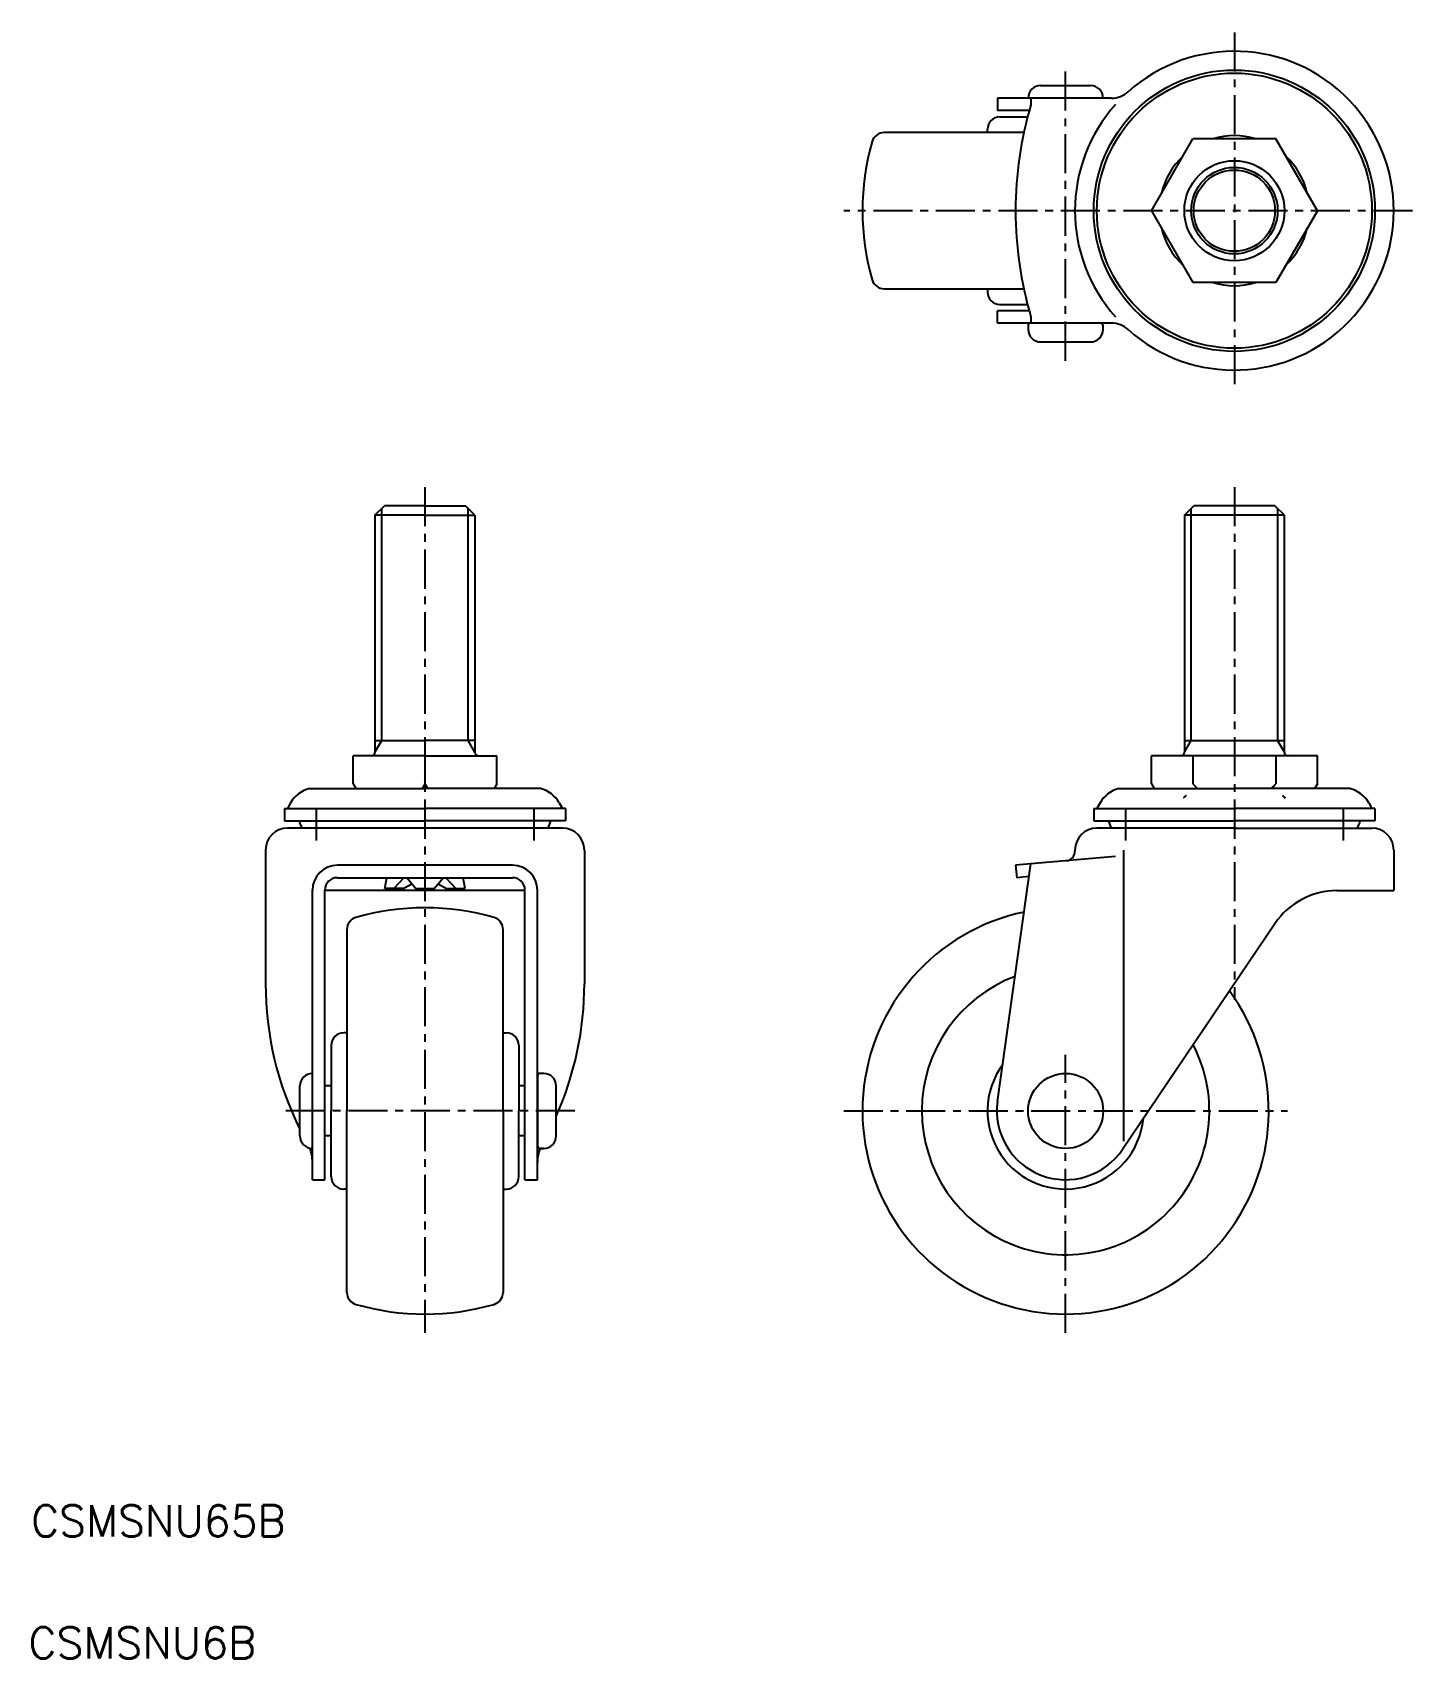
# Model space of a CAD drawing. Extents: x -5 to 216, y -9 to 252.
import ezdxf

# ---------------------------------------------------------------- set-up
doc = ezdxf.new("R2010")
doc.units = 0
doc.header["$LTSCALE"] = 5
doc.linetypes.add('CENTER', pattern=[2, 1.25, -0.25, 0.25, -0.25])
doc.layers.get('0').update_dxf_attribs({"linetype": 'CONTINUOUS'})
doc.layers.add('CENTER', color=1, linetype='CENTER')
doc.styles.get("Standard").update_dxf_attribs({"font": 'txt.shx'})

msp = doc.modelspace()

# ---------------------------------------------------------------- linework, layer by layer
at = {"color": 7, "linetype": 'CONTINUOUS'}
for p, q in [((156.432944, 243.015239), (164.432944, 243.015239)), ((149.539995, 241.015239), (149.539995, 239.015239)), ((167.7797, 241.015239), (149.539995, 241.015239)), ((154.879422, 241.015239), (154.879422, 239.973778)), ((154.605615, 239.015239), (149.539995, 239.015239)), ((149.932944, 238.015239), (154.338194, 238.015239)), ((153.749471, 235.515239), (131.412402, 235.515239)), ((147.932944, 235.515239), (147.932944, 236.015239)), ((147.932944, 235.515239), (147.932944, 236.015239)), ((174.153888, 223.015239), (180.793416, 234.515239)), ((194.072472, 234.515239), (180.793416, 234.515239)), ((200.712, 223.015239), (194.072472, 234.515239)), ((174.153888, 223.015239), (180.793416, 211.515239)), ((200.712, 223.015239), (194.072472, 211.515239)), ((194.072472, 211.515239), (180.793416, 211.515239)), ((131.412402, 210.515239), (153.749471, 210.515239)), ((147.932944, 210.515239), (147.932944, 210.015239)), ((154.605615, 207.015239), (149.539995, 207.015239)), ((149.539995, 205.015239), (149.539995, 207.015239)), ((149.932944, 208.015239), (154.338194, 208.015239)), ((154.879422, 206.056699), (154.879422, 205.015239)), ((167.7797, 205.015239), (149.539995, 205.015239)), ((154.432944, 204.615239), (154.432944, 204.015239)), ((166.032944, 205.015239), (154.832944, 205.015239)), ((166.432944, 204.015239), (166.432944, 204.615239)), ((156.432944, 202.015239), (164.432944, 202.015239)), ((49.932944, 174.299715), (51.432944, 175.799715)), ((57.932944, 174.299715), (49.932944, 174.299715)), ((49.932944, 174.299715), (49.932944, 136.399715)), ((57.932944, 175.799715), (51.432944, 175.799715)), ((57.932944, 175.799715), (64.432944, 175.799715)), ((57.932944, 174.299715), (65.932944, 174.299715)), ((65.932944, 174.299715), (64.432944, 175.799715)), ((65.932944, 174.299715), (65.932944, 136.399715)), ((179.432944, 174.299715), (180.932944, 175.799715)), ((195.432944, 174.299715), (179.432944, 174.299715)), ((179.432944, 174.299715), (179.432944, 136.399715)), ((193.932944, 175.799715), (180.932944, 175.799715)), ((195.432944, 174.299715), (193.932944, 175.799715)), ((195.432944, 136.399715), (195.432944, 174.299715)), ((49.932944, 138.27466), (57.932944, 138.27466)), ((65.932944, 138.27466), (57.932944, 138.27466)), ((179.432944, 138.27466), (195.432944, 138.27466)), ((46.432944, 131.347157), (46.432944, 135.799715)), ((57.932944, 135.799715), (46.432944, 135.799715)), ((57.932944, 135.799715), (57.932944, 131.347157)), ((57.932944, 135.799715), (69.432944, 135.799715)), ((69.432944, 131.347157), (69.432944, 135.799715)), ((174.153888, 131.347157), (174.153888, 135.799715)), ((200.712, 135.799715), (174.153888, 135.799715)), ((180.793416, 135.799715), (180.793416, 131.347157)), ((194.072472, 135.799715), (194.072472, 131.347157)), ((200.712, 131.347157), (200.712, 135.799715)), ((39.432944, 130.599715), (57.932944, 130.599715)), ((46.432944, 131.347157), (46.864479, 130.599715)), ((57.932944, 131.347157), (57.501409, 130.599715)), ((57.932944, 131.347157), (58.364479, 130.599715)), ((76.432944, 130.599715), (57.932944, 130.599715)), ((69.432944, 131.347157), (69.001409, 130.599715)), ((168.932944, 130.599715), (187.432944, 130.599715)), ((174.153888, 131.347157), (174.585423, 130.599715)), ((205.932944, 130.599715), (187.432944, 130.599715)), ((200.712, 131.347157), (200.280465, 130.599715)), ((36.442665, 128.282579), (35.932944, 127.399715)), ((79.423223, 128.282579), (79.932944, 127.399715)), ((165.942665, 128.282579), (165.432944, 127.399715)), ((208.923223, 128.282579), (209.432944, 127.399715)), ((35.432944, 127.399715), (35.432944, 125.399715)), ((35.432944, 127.399715), (57.932944, 127.399715)), ((35.432944, 125.399715), (57.932944, 125.399715)), ((80.432944, 127.399715), (57.932944, 127.399715)), ((80.432944, 125.399715), (57.932944, 125.399715)), ((80.432944, 127.399715), (80.432944, 125.399715)), ((164.932944, 127.399715), (164.932944, 125.399715)), ((164.932944, 127.399715), (187.432944, 127.399715)), ((164.932944, 125.399715), (187.432944, 125.399715)), ((209.932944, 127.399715), (187.432944, 127.399715)), ((209.932944, 125.399715), (187.432944, 125.399715)), ((209.932944, 127.399715), (209.932944, 125.399715)), ((79.932944, 124.243465), (35.932944, 124.243465)), ((187.432944, 124.243465), (165.432944, 124.243465)), ((187.432944, 124.243465), (209.432944, 124.243465)), ((32.432944, 120.743465), (32.432944, 99.361403)), ((83.432944, 120.743465), (83.432944, 99.361403)), ((168.426366, 119.711566), (152.432944, 118.312323)), ((161.932944, 120.743465), (161.932944, 120.517962)), ((169.674566, 120.743465), (169.674566, 74.175069)), ((212.932944, 120.743465), (212.932944, 114.243465)), ((71.932944, 118.312323), (43.932944, 118.312323)), ((149.539995, 80.53437), (154.879422, 118.526362)), ((152.432944, 118.312323), (152.607256, 116.319934)), ((43.932944, 116.319934), (71.932944, 116.319934)), ((51.486046, 114.574715), (51.816555, 116.319934)), ((54.468843, 114.574715), (51.486046, 114.574715)), ((54.574755, 116.319934), (52.977444, 114.574715)), ((54.468843, 114.574715), (55.809376, 115.348673)), ((56.441546, 114.574715), (55.01605, 116.319934)), ((56.441546, 114.574715), (59.424343, 114.574715)), ((59.424343, 114.574715), (60.849838, 116.319934)), ((60.056512, 115.348673), (61.397046, 114.574715)), ((61.291133, 116.319934), (62.888444, 114.574715)), ((61.397046, 114.574715), (64.379843, 114.574715)), ((64.379843, 114.574715), (64.049334, 116.319934)), ((154.593754, 116.49373), (152.607256, 116.319934)), ((39.932944, 68.003465), (39.932944, 114.312323)), ((41.932944, 68.003465), (41.932944, 114.319934)), ((73.932944, 114.243465), (41.932944, 114.243465)), ((73.932944, 68.003465), (73.932944, 114.319934)), ((75.932944, 68.003465), (75.932944, 114.312323)), ((203.851535, 114.243465), (212.932944, 114.243465)), ((45.432944, 108.024008), (45.432944, 79.003465)), ((70.432944, 79.003465), (70.432944, 108.024008)), ((193.903084, 108.95378), (169.552357, 72.852344)), ((45.432944, 91.503465), (44.932944, 91.503465)), ((70.432944, 91.503465), (70.932944, 91.503465)), ((70.432944, 91.503465), (70.932944, 91.503465)), ((42.932944, 89.503465), (42.932944, 79.003465)), ((72.932944, 89.503465), (72.932944, 79.003465)), ((75.932944, 84.603465), (75.932944, 73.403465)), ((76.932944, 85.003465), (76.332944, 85.003465)), ((37.932944, 75.003465), (37.932944, 83.003465)), ((42.932944, 83.003465), (41.932944, 83.003465)), ((73.932944, 83.003465), (72.932944, 83.003465)), ((78.932944, 75.003465), (78.932944, 83.003465)), ((42.932944, 68.503465), (42.932944, 79.003465)), ((45.432944, 49.982923), (45.432944, 79.003465)), ((70.432944, 79.003465), (70.432944, 49.982923)), ((72.932944, 68.503465), (72.932944, 79.003465)), ((42.932944, 75.003465), (41.932944, 75.003465)), ((73.932944, 75.003465), (72.932944, 75.003465)), ((76.932944, 73.003465), (76.332944, 73.003465)), ((76.332944, 73.003465), (76.932944, 73.003465)), ((39.932944, 68.003465), (41.932944, 68.003465)), ((73.932944, 68.003465), (75.932944, 68.003465)), ((45.432944, 66.503465), (44.932944, 66.503465)), ((70.432944, 66.503465), (70.932944, 66.503465)), ((70.432944, 66.503465), (70.932944, 66.503465))]:
    msp.add_line(p, q, dxfattribs=at)
at = {"color": 3, "linetype": 'CONTINUOUS'}
for p, q in [((51.015444, 138.27466), (51.015444, 175.382215)), ((64.850444, 138.27466), (64.850444, 175.382215)), ((180.515444, 138.27466), (180.515444, 175.382215)), ((194.350444, 175.382215), (194.350444, 138.27466)), ((49.932944, 136.399715), (51.015444, 138.27466)), ((65.932944, 136.399715), (64.850444, 138.27466)), ((179.432944, 136.399715), (180.515444, 138.27466)), ((195.432944, 136.399715), (194.350444, 138.27466))]:
    msp.add_line(p, q, dxfattribs=at)
at = {"color": 7, "linetype": 'CONTINUOUS'}
for points in [[(179.687, 129.477, 0), (179.684, 129.473, 0), (179.681, 129.47, 0), (179.678, 129.467, 0), (179.675, 129.463, 0), (179.672, 129.46, 0), (179.669, 129.457, 0), (179.667, 129.453, 0), (179.664, 129.45, 0), (179.661, 129.446, 0), (179.658, 129.443, 0), (179.655, 129.44, 0), (179.652, 129.436, 0), (179.649, 129.433, 0), (179.646, 129.43, 0), (179.644, 129.426, 0), (179.641, 129.423, 0), (179.638, 129.42, 0), (179.635, 129.416, 0), (179.632, 129.413, 0), (179.629, 129.41, 0), (179.626, 129.407, 0), (179.623, 129.403, 0), (179.62, 129.4, 0), (179.618, 129.397, 0), (179.615, 129.393, 0), (179.612, 129.39, 0), (179.609, 129.387, 0), (179.606, 129.384, 0), (179.603, 129.38, 0), (179.6, 129.377, 0), (179.597, 129.374, 0), (179.594, 129.371, 0), (179.591, 129.367, 0), (179.589, 129.364, 0), (179.586, 129.361, 0), (179.583, 129.358, 0), (179.58, 129.354, 0), (179.577, 129.351, 0), (179.574, 129.348, 0), (179.571, 129.345, 0), (179.568, 129.341, 0), (179.565, 129.338, 0), (179.562, 129.335, 0), (179.559, 129.332, 0), (179.556, 129.329, 0), (179.554, 129.325, 0), (179.551, 129.322, 0), (179.548, 129.319, 0), (179.545, 129.316, 0), (179.542, 129.313, 0), (179.539, 129.31, 0), (179.536, 129.306, 0), (179.533, 129.303, 0), (179.53, 129.3, 0), (179.527, 129.297, 0), (179.524, 129.294, 0), (179.521, 129.291, 0), (179.518, 129.288, 0), (179.515, 129.284, 0), (179.512, 129.281, 0), (179.51, 129.278, 0), (179.507, 129.275, 0), (179.504, 129.272, 0), (179.501, 129.269, 0), (179.498, 129.266, 0), (179.495, 129.263, 0), (179.492, 129.26, 0), (179.489, 129.256, 0), (179.486, 129.253, 0), (179.483, 129.25, 0), (179.48, 129.247, 0), (179.477, 129.244, 0), (179.474, 129.241, 0), (179.471, 129.238, 0), (179.468, 129.235, 0), (179.465, 129.232, 0), (179.462, 129.229, 0), (179.459, 129.226, 0), (179.456, 129.223, 0), (179.453, 129.22, 0), (179.45, 129.217, 0), (179.447, 129.214, 0), (179.444, 129.211, 0), (179.442, 129.208, 0), (179.439, 129.205, 0), (179.436, 129.202, 0), (179.433, 129.199, 0), (179.43, 129.196, 0), (179.427, 129.193, 0), (179.424, 129.19, 0), (179.421, 129.187, 0), (179.418, 129.184, 0), (179.415, 129.181, 0), (179.412, 129.178, 0), (179.409, 129.175, 0), (179.406, 129.172, 0), (179.403, 129.169, 0), (179.4, 129.166, 0), (179.397, 129.163, 0), (179.394, 129.16, 0), (179.391, 129.157, 0), (179.388, 129.154, 0), (179.385, 129.151, 0), (179.382, 129.148, 0), (179.379, 129.145, 0), (179.376, 129.142, 0), (179.373, 129.139, 0), (179.37, 129.137, 0), (179.367, 129.134, 0), (179.364, 129.131, 0), (179.361, 129.128, 0), (179.358, 129.125, 0), (179.355, 129.122, 0), (179.352, 129.119, 0), (179.349, 129.116, 0), (179.346, 129.113, 0), (179.343, 129.111, 0), (179.34, 129.108, 0), (179.337, 129.105, 0), (179.334, 129.102, 0), (179.331, 129.099, 0), (179.328, 129.096, 0), (179.325, 129.094, 0), (179.322, 129.091, 0), (179.319, 129.088, 0), (179.316, 129.085, 0), (179.313, 129.082, 0), (179.31, 129.079, 0)], [(195.179, 129.477, 0), (195.182, 129.473, 0), (195.185, 129.47, 0), (195.188, 129.467, 0), (195.191, 129.463, 0), (195.194, 129.46, 0), (195.196, 129.457, 0), (195.199, 129.453, 0), (195.202, 129.45, 0), (195.205, 129.446, 0), (195.208, 129.443, 0), (195.211, 129.44, 0), (195.214, 129.436, 0), (195.217, 129.433, 0), (195.219, 129.43, 0), (195.222, 129.426, 0), (195.225, 129.423, 0), (195.228, 129.42, 0), (195.231, 129.416, 0), (195.234, 129.413, 0), (195.237, 129.41, 0), (195.24, 129.407, 0), (195.243, 129.403, 0), (195.245, 129.4, 0), (195.248, 129.397, 0), (195.251, 129.393, 0), (195.254, 129.39, 0), (195.257, 129.387, 0), (195.26, 129.384, 0), (195.263, 129.38, 0), (195.266, 129.377, 0), (195.269, 129.374, 0), (195.272, 129.371, 0), (195.274, 129.367, 0), (195.277, 129.364, 0), (195.28, 129.361, 0), (195.283, 129.358, 0), (195.286, 129.354, 0), (195.289, 129.351, 0), (195.292, 129.348, 0), (195.295, 129.345, 0), (195.298, 129.341, 0), (195.301, 129.338, 0), (195.304, 129.335, 0), (195.307, 129.332, 0), (195.309, 129.329, 0), (195.312, 129.325, 0), (195.315, 129.322, 0), (195.318, 129.319, 0), (195.321, 129.316, 0), (195.324, 129.313, 0), (195.327, 129.31, 0), (195.33, 129.306, 0), (195.333, 129.303, 0), (195.336, 129.3, 0), (195.339, 129.297, 0), (195.342, 129.294, 0), (195.345, 129.291, 0), (195.348, 129.288, 0), (195.351, 129.284, 0), (195.353, 129.281, 0), (195.356, 129.278, 0), (195.359, 129.275, 0), (195.362, 129.272, 0), (195.365, 129.269, 0), (195.368, 129.266, 0), (195.371, 129.263, 0), (195.374, 129.26, 0), (195.377, 129.256, 0), (195.38, 129.253, 0), (195.383, 129.25, 0), (195.386, 129.247, 0), (195.389, 129.244, 0), (195.392, 129.241, 0), (195.395, 129.238, 0), (195.398, 129.235, 0), (195.401, 129.232, 0), (195.404, 129.229, 0), (195.407, 129.226, 0), (195.41, 129.223, 0), (195.413, 129.22, 0), (195.415, 129.217, 0), (195.418, 129.214, 0), (195.421, 129.211, 0), (195.424, 129.208, 0), (195.427, 129.205, 0), (195.43, 129.202, 0), (195.433, 129.199, 0), (195.436, 129.196, 0), (195.439, 129.193, 0), (195.442, 129.19, 0), (195.445, 129.187, 0), (195.448, 129.184, 0), (195.451, 129.181, 0), (195.454, 129.178, 0), (195.457, 129.175, 0), (195.46, 129.172, 0), (195.463, 129.169, 0), (195.466, 129.166, 0), (195.469, 129.163, 0), (195.472, 129.16, 0), (195.475, 129.157, 0), (195.478, 129.154, 0), (195.481, 129.151, 0), (195.484, 129.148, 0), (195.487, 129.145, 0), (195.49, 129.142, 0), (195.493, 129.139, 0), (195.496, 129.137, 0), (195.499, 129.134, 0), (195.502, 129.131, 0), (195.505, 129.128, 0), (195.508, 129.125, 0), (195.511, 129.122, 0), (195.514, 129.119, 0), (195.517, 129.116, 0), (195.52, 129.113, 0), (195.523, 129.111, 0), (195.526, 129.108, 0), (195.529, 129.105, 0), (195.532, 129.102, 0), (195.535, 129.099, 0), (195.538, 129.096, 0), (195.541, 129.094, 0), (195.544, 129.091, 0), (195.547, 129.088, 0), (195.55, 129.085, 0), (195.553, 129.082, 0), (195.556, 129.079, 0)]]:
    msp.add_polyline3d(points, dxfattribs=at)
for centre, radius in [((187.432944, 223.015239), 22.5), ((187.432944, 223.015239), 22), ((187.432944, 223.015239), 8), ((187.432944, 223.015239), 6.5), ((160.432944, 79.003465), 6)]:
    msp.add_circle(centre, radius, dxfattribs=at)
at = {"color": 3, "linetype": 'CONTINUOUS'}
msp.add_circle((187.432944, 223.015239), 6.9175, dxfattribs=at)
at = {"color": 7, "linetype": 'CONTINUOUS'}
for centre, radius, start, end in [((187.432944, 223.015239), 25.5, 228.224652, 131.775348), ((156.432944, 241.015239), 2, 90, 180), ((164.432944, 241.015239), 2, 0, 90), ((167.7797, 245.015239), 4, 270, 311.775348), ((212.432944, 223.015239), 60, 163.58203, 196.41797), ((187.432944, 223.015239), 25.5, 138.189685, 221.810315), ((149.932944, 236.015239), 2, 90, 180), ((131.412402, 233.515239), 2, 90, 163.959558), ((187.432944, 223.015239), 12, 73.402158, 106.597842), ((167.932944, 223.015239), 40, 163.959558, 196.040442), ((187.432944, 223.015239), 12, 133.402158, 166.597842), ((187.432944, 223.015239), 12, 13.402158, 46.597842), ((187.432944, 223.015239), 12, 193.402158, 226.597842), ((187.432944, 223.015239), 12, 313.402158, 346.597842), ((131.412402, 212.515239), 2, 196.040442, 270), ((187.432944, 223.015239), 12, 253.402158, 286.597842), ((149.932944, 210.015239), 2, 180, 270), ((154.832944, 204.615239), 0.4, 90, 180), ((156.432944, 204.015239), 2, 180, 270), ((164.432944, 204.015239), 2, 270, 0), ((166.032944, 204.615239), 0.4, 0, 90), ((167.7797, 201.015239), 4, 48.224652, 90), ((49.332944, 136.399715), 0.6, 270, 0), ((66.532944, 136.399715), 0.6, 180, 270), ((178.832944, 136.399715), 0.6, 270, 0), ((196.032944, 136.399715), 0.6, 180, 270), ((40.772792, 125.782579), 5, 105.543486, 150), ((75.093096, 125.782579), 5, 30, 74.456514), ((170.272792, 125.782579), 5, 105.543486, 150), ((187.432944, 136.959546), 8.693805, 220.207819, 227.015309), ((187.432944, 136.959546), 8.693805, 312.984691, 319.792181), ((204.593096, 125.782579), 5, 30, 74.456514), ((40.532944, 125.92159), 2.778125, 190.827428, 217.160475), ((75.332944, 125.92159), 2.778125, 322.839525, 349.172572), ((170.032944, 125.92159), 2.778125, 190.827428, 217.160475), ((204.832944, 125.92159), 2.778125, 322.839525, 349.172572), ((35.932944, 120.743465), 3.5, 90, 180), ((79.932944, 120.743465), 3.5, 0, 90), ((165.432944, 120.743465), 3.5, 90, 180), ((209.432944, 120.743465), 3.5, 0, 90), ((160.432944, 120.517962), 1.5, 275, 0), ((43.932944, 114.312323), 4, 90, 180), ((71.932944, 114.312323), 4, 0, 90), ((43.932944, 114.319934), 2, 90, 180), ((71.932944, 114.319934), 2, 0, 90), ((203.851535, 102.243465), 12, 90, 146), ((47.432944, 108.024008), 2, 106.040442, 180), ((57.932944, 71.503465), 40, 73.959558, 106.040442), ((68.432944, 108.024008), 2, 0, 73.959558), ((160.432944, 79.003465), 32.5, 101.78317, 36.21683), ((84.619816, 99.361403), 52.186872, 180, 206.541683), ((31.246072, 99.361403), 52.186872, 336.03185, 0), ((160.432944, 79.003465), 23, 110.571878, 27.428122), ((44.932944, 89.503465), 2, 90, 180), ((70.932944, 89.503465), 2, 0, 90), ((160.432944, 79.003465), 12.5, 143.642363, 354.357637), ((39.932944, 83.003465), 2, 90, 180), ((76.332944, 84.603465), 0.4, 90, 180), ((76.932944, 83.003465), 2, 0, 90), ((160.432944, 79.003465), 11, 172, 326), ((39.932944, 75.003465), 2, 180, 270), ((33.893787, 70.816575), 6.039157, 0, 21.537924), ((76.332944, 73.403465), 0.4, 180, 270), ((81.972101, 70.816575), 6.039157, 158.769641, 180), ((76.932944, 75.003465), 2, 270, 0), ((44.932944, 68.503465), 2, 180, 270), ((70.932944, 68.503465), 2, 270, 0), ((47.432944, 49.982923), 2, 180, 253.959558), ((68.432944, 49.982923), 2, 286.040442, 0), ((57.932944, 86.503465), 40, 253.959558, 286.040442)]:
    msp.add_arc(centre, radius, start, end, dxfattribs=at)
at = {"layer": 'CENTER', "color": 1, "linetype": 'CENTER'}
for p, q in [((187.432944, 251.515239), (187.432944, 194.515239)), ((160.432944, 199.015239), (160.432944, 246.015239)), ((215.932944, 223.015239), (124.932944, 223.015239)), ((57.932944, 178.799715), (57.932944, 43.503465)), ((187.432944, 178.799715), (187.432944, 96.761403)), ((40.532944, 127.399715), (40.532944, 122.243465)), ((75.332944, 127.399715), (75.332944, 122.243465)), ((170.032944, 127.399715), (170.032944, 122.243465)), ((204.832944, 127.399715), (204.832944, 122.243465)), ((160.432944, 43.503465), (160.432944, 88.003465)), ((81.932944, 79.003465), (34.932944, 79.003465)), ((124.932944, 79.003465), (195.932944, 79.003465))]:
    msp.add_line(p, q, dxfattribs=at)

# ---------------------------------------------------------------- texts
for s, p in [('CSMSNU65B', (-5.086955, 10.924487)), ('CSMSNU6B', (-5.502173, -8.583251))]:
    msp.add_text(s, height=5).set_placement(p)

doc.saveas('drawing.dxf')
